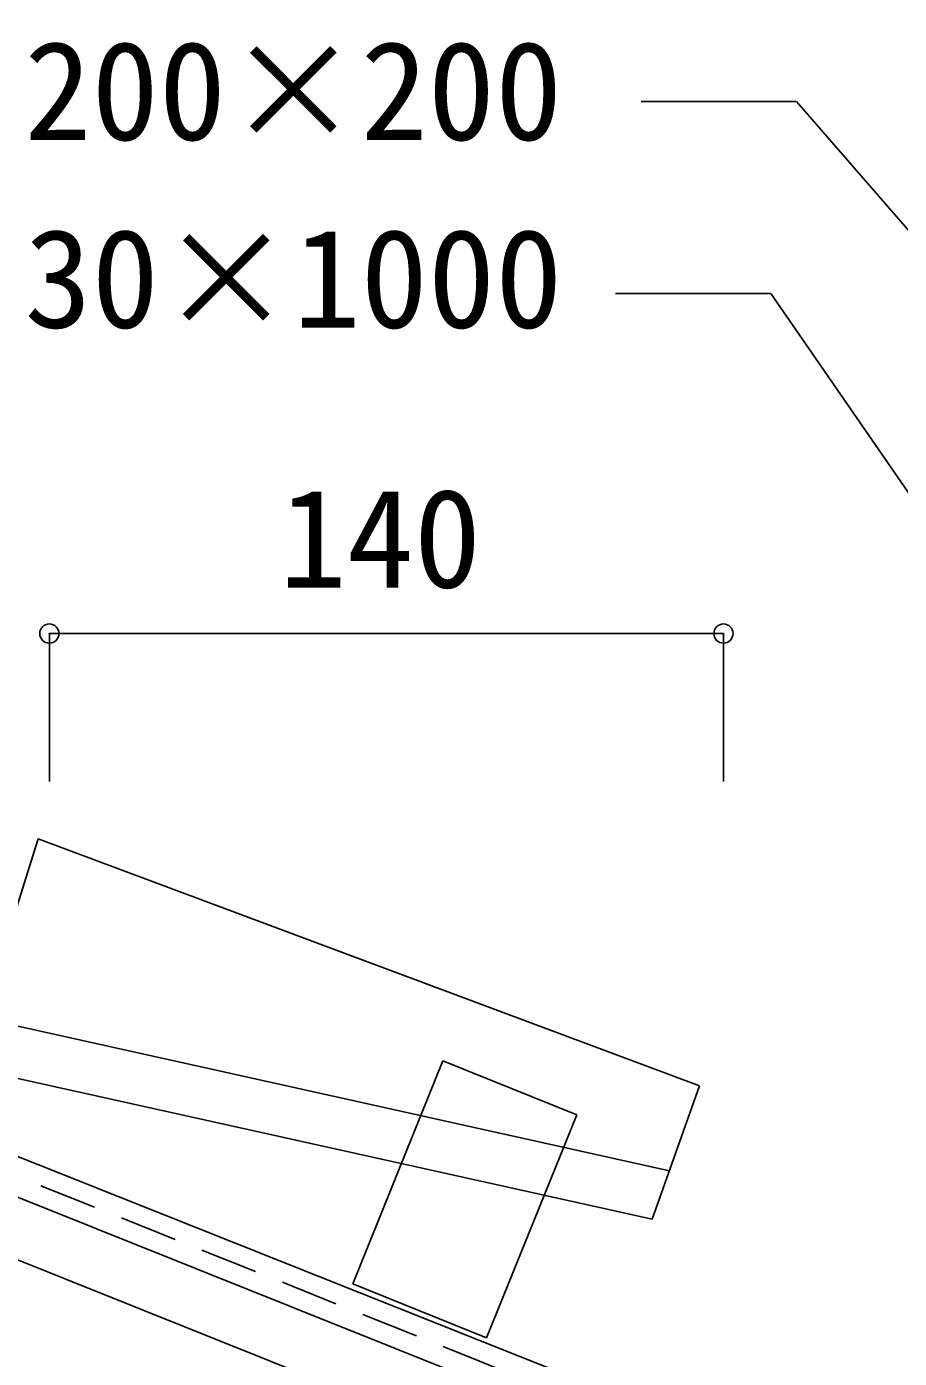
# Model space of a CAD drawing. Units: millimetres, scale not verified. Extents: x -2720 to 4439, y -1779 to 1970.
# Drawn here: x 2002.4 to 2183.7, y -802.1 to -525.4 of the extents above; entities that cross this region are included whole.
import ezdxf
from ezdxf.enums import TextEntityAlignment as Align

# ---------------------------------------------------------------- set-up
doc = ezdxf.new("R2010")
doc.units = ezdxf.units.MM
doc.header["$LTSCALE"] = 10
doc.header["$PDMODE"] = 32
doc.header["$PDSIZE"] = 4
doc.linetypes.add('DASHED1', pattern=[1.8, 1.2, -0.6])
doc.layers.add('0-0_データ 001', color=3, linetype='Continuous')
doc.styles.add('ＭＳ ゴシック', font='')
doc.styles.get('ＭＳ ゴシック').set_extended_font_data('MS Gothic')

msp = doc.modelspace()

# ---------------------------------------------------------------- linework, layer by layer
at = {"layer": '0-0_データ 001', "color": 4}
for p, q in [((2162.25, -540.91), (2130.04, -540.91)), ((2162.27, -540.94), (2353.25, -760.45)), ((2156.93, -580.81), (2124.72, -580.81)), ((2156.94, -580.81), (2267, -740.31)), ((2007.13, -682.21), (2007.13, -651.46)), ((2147.14, -651.47), (2007.14, -651.47)), ((2147.13, -682.21), (2147.13, -651.46)), ((2088.87, -740.22), (2070.14, -786.58)), ((2116.68, -751.45), (2088.87, -740.22)), ((2097.95, -797.81), (2116.68, -751.45)), ((2070.14, -786.58), (2097.95, -797.81))]:
    msp.add_line(p, q, dxfattribs=at)
at = {"layer": '0-0_データ 001', "color": 5, "linetype": 'DASHED1'}
msp.add_line((2183.65, -837.49), (1807.92, -687.2), dxfattribs=at)
at = {"layer": '0-0_データ 001', "color": 7}
for p, q in [((2183.69, -841.85), (1807.92, -691.55)), ((2183.72, -854.88), (1807.92, -704.56)), ((2183.73, -833.03), (1981.51, -752.55))]:
    msp.add_line(p, q, dxfattribs=at)
at = {"layer": '0-0_データ 001'}
for p, q in [((2142.15, -745.41), (2004.83, -694.09)), ((1916.32, -714.37), (2135.92, -763.06)), ((1953.74, -733.55), (2132.35, -773.14)), ((2132.35, -773.15), (2142.15, -745.42))]:
    msp.add_line(p, q, dxfattribs=at)
msp.add_lwpolyline([(1932.55, -695.31), (1932.23, -699.47), (1951.28, -705.47), (1951.85, -708.51), (1996.49, -720.4), (2004.83, -694.09)], dxfattribs=at)
at = {"layer": '0-0_データ 001', "color": 4}
for p in [(2007.13, -651.47), (2147.13, -651.47)]:
    msp.add_point(p, dxfattribs=at)

# ---------------------------------------------------------------- texts
at = {"layer": '0-0_データ 001', "color": 7, "style": 'ＭＳ ゴシック'}
for s, p in [('谷板金：200×200', (1889.92, -555.09)), ('谷面戸：50×30×1000', (1834.08, -594.1)), ('140', (2054.91, -648.08))]:
    msp.add_text(s, height=20.53, dxfattribs=at).set_placement(p, align=Align.BOTTOM_LEFT)

doc.saveas('drawing.dxf')
